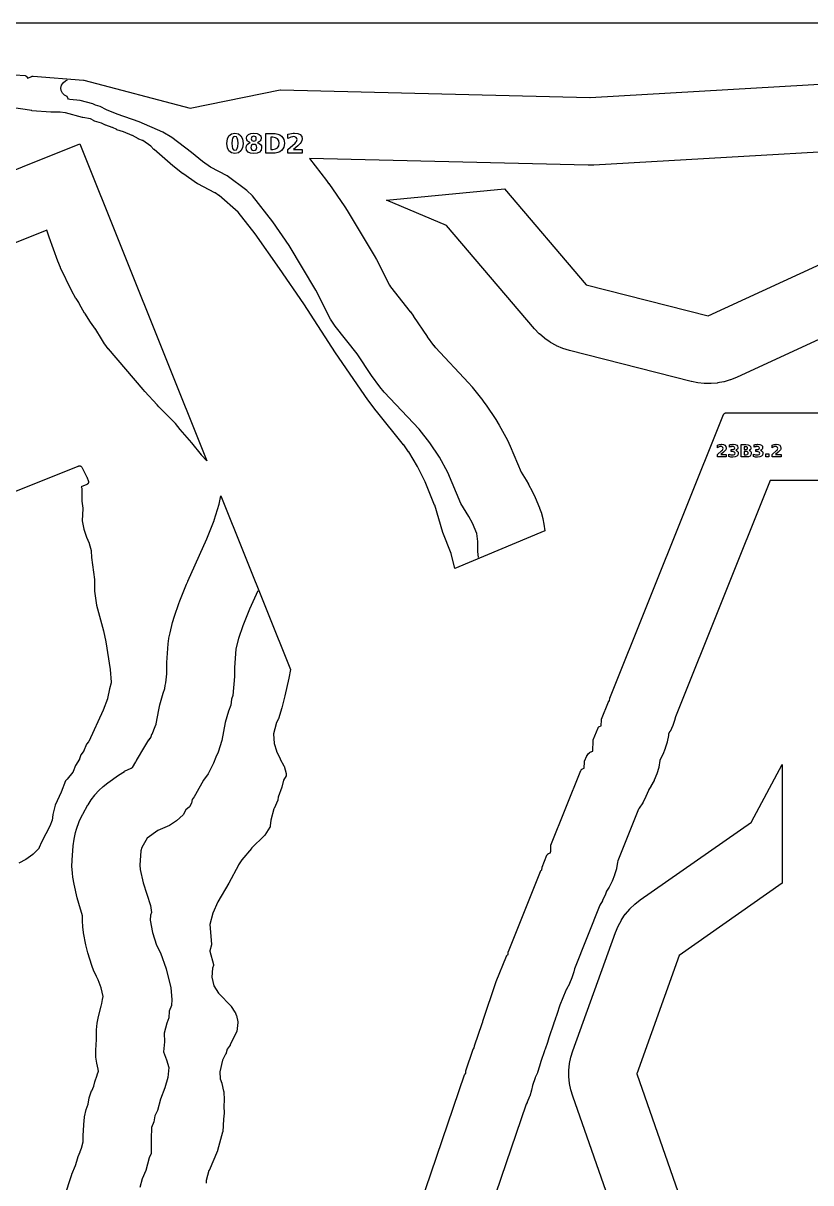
# Model space of a CAD drawing. Header units: millimetres. Extents: x 0 to 841, y 0 to 594.
# Drawn here: x 232.5 to 464.9, y 251.7 to 594 of the extents above; entities that cross this region are included whole.
import ezdxf

# ---------------------------------------------------------------- set-up
doc = ezdxf.new("R2010")
doc.units = ezdxf.units.MM
for name, color, linetype in [('CUT', 1, 'Continuous'), ('ENGRAVE', 5, 'Continuous'), ('SHEET_EDGE_DO_NOT_CUT', 8, 'Continuous')]:
    doc.layers.add(name, color=color, linetype=linetype)

msp = doc.modelspace()

# ---------------------------------------------------------------- linework, layer by layer
at = {"layer": 'CUT'}
for points in [[(229.95, 578.8), (233, 578.54), (233.05, 578.53), (233.09, 578.52), (233.14, 578.51), (233.18, 578.49), (233.22, 578.47), (233.34, 578.39), (233.38, 578.37), (233.42, 578.34), (233.45, 578.3), (233.48, 578.26), (233.51, 578.22), (233.75, 577.82), (233.76, 577.81), (233.77, 577.81), (234.98, 578.31), (235.03, 578.33), (235.07, 578.34), (235.12, 578.34), (235.28, 578.36), (235.33, 578.36), (235.38, 578.36), (250.22, 577.17), (250.27, 577.16), (250.31, 577.15), (281.73, 568.88), (281.75, 568.88), (281.76, 568.88), (308.25, 574.3), (308.31, 574.31), (308.37, 574.31), (399.73, 572.07), (399.75, 572.07), (519.96, 579.04)], [(516.67, 558.81), (400.9, 552.11), (400.88, 552.11), (399.26, 552.08), (399.24, 552.08), (316.95, 554.09), (316.94, 554.09), (316.94, 554.08), (321.96, 547.61), (321.96, 547.6), (322.6, 546.73), (322.61, 546.72), (327.4, 539.78), (327.41, 539.77), (328.11, 538.69), (328.11, 538.67), (336.02, 525.47), (336.03, 525.46), (336.69, 524.26), (336.7, 524.24), (340.54, 516.68), (340.55, 516.66), (340.83, 516.22), (340.85, 516.2), (346.71, 508.81), (346.72, 508.79), (347.67, 507.49), (347.68, 507.47), (351.68, 501.48), (351.69, 501.47), (353.59, 498.87), (353.6, 498.86), (354.08, 498.25), (354.1, 498.24), (363.86, 487.85), (363.87, 487.84), (364.92, 486.63), (364.93, 486.61), (368.14, 482.59), (368.15, 482.57), (369.13, 481.23), (369.14, 481.22), (371.96, 477), (371.97, 476.98), (372.94, 475.37), (372.96, 475.35), (375.35, 470.92), (375.36, 470.9), (376.18, 469.16), (376.19, 469.14), (379.41, 461.48), (379.41, 461.47), (379.42, 461.46), (380.9, 459.1), (380.91, 459.08), (381.6, 457.91), (381.61, 457.89), (382.67, 455.9), (382.69, 455.88), (383.58, 453.98), (383.59, 453.96), (384.83, 450.91), (384.84, 450.89), (385.39, 449.36), (385.4, 449.32), (385.82, 447.76), (385.83, 447.72), (386.12, 446.12), (386.12, 446.1), (386.39, 444.15), (359.8, 433.1), (358.73, 437.43), (358.73, 437.43), (358.72, 437.47), (356.29, 443.68), (356.27, 443.72), (353.9, 451.72), (353.89, 451.75), (351.11, 458.65), (351.1, 458.67), (348.82, 463.15), (348.81, 463.16), (346.22, 467.45), (346.21, 467.47), (344.75, 469.55), (344.74, 469.56), (336.68, 479.53), (336.67, 479.54), (334.19, 482.82), (334.18, 482.84), (324.65, 496.71), (324.64, 496.73), (315.3, 511.15), (315.3, 511.16), (308.13, 521.59), (308.13, 521.59), (300.88, 531.81), (300.88, 531.82), (295.87, 538.2), (295.86, 538.2), (295.85, 538.21), (290.25, 543.14), (290.25, 543.14), (290.24, 543.15), (289.08, 543.9), (289.06, 543.91), (283.99, 546.55), (283.94, 546.59), (279.54, 549.64), (279.51, 549.66), (276.65, 551.92), (276.64, 551.94), (271.06, 556.73), (271.02, 556.76), (270.14, 557.67), (270.13, 557.68), (270.13, 557.69), (267.72, 559.37), (267.71, 559.38), (267.7, 559.38), (266.56, 559.78), (266.52, 559.8), (266.48, 559.82), (264.68, 560.83), (264.65, 560.84), (262.04, 561.92), (262.02, 561.92), (260.11, 562.56), (260.05, 562.59), (258.78, 563.23), (258.77, 563.23), (258.76, 563.23), (256.81, 563.87), (256.76, 563.89), (255.57, 564.45), (255.53, 564.46), (253.47, 565.1), (253.42, 565.12), (253.37, 565.14), (252.32, 565.73), (252.31, 565.74), (252.3, 565.74), (250.03, 566.19), (249.99, 566.2), (244.91, 567.56), (244.88, 567.57), (243.35, 567.78), (243.34, 567.78), (243.33, 567.78), (240.64, 567.74), (240.59, 567.74), (235.04, 568.18), (235.01, 568.19), (228.36, 569.19)], [(11.15, 462.98), (249.15, 558.37), (286.64, 464.82), (285.1, 466.54), (285.08, 466.56), (282.22, 470.17), (282.21, 470.18), (279.46, 473.28), (279.45, 473.29), (278.79, 474.08), (278.78, 474.09), (277.41, 475.8), (277.4, 475.82), (272.47, 480.8), (272.46, 480.81), (271.96, 481.34), (271.95, 481.35), (268.34, 485.28), (268.33, 485.29), (267.84, 485.84), (267.83, 485.85), (257.59, 497.9), (257.57, 497.91), (256.5, 499.3), (256.48, 499.33), (255.53, 500.81), (255.52, 500.82), (253.9, 503.61), (253.89, 503.62), (253.88, 503.63), (253.86, 503.66), (253.84, 503.68), (252.3, 505.74), (252.28, 505.77), (250.6, 508.37), (250.58, 508.39), (249.57, 510.15), (249.55, 510.17), (248.87, 511.5), (248.86, 511.52), (248.04, 512.76), (248.03, 512.78), (246.71, 515.09), (246.7, 515.12), (243.46, 521.82), (243.45, 521.85), (242.65, 523.75), (242.64, 523.78), (240.1, 530.85), (240.09, 530.87), (239.63, 532.32), (239.63, 532.34), (239.47, 532.93), (239.46, 532.94), (239.45, 532.93), (30.66, 449.25)], [(493.03, 512.52), (442.98, 489.45), (442.95, 489.44), (441.18, 488.73), (441.14, 488.71), (439.32, 488.17), (439.27, 488.16), (437.4, 487.81), (437.36, 487.8), (435.46, 487.63), (435.42, 487.63), (433.52, 487.64), (433.47, 487.64), (431.58, 487.84), (431.53, 487.84), (429.66, 488.23), (429.64, 488.23), (393.68, 497.41), (393.66, 497.41), (391.73, 498.01), (391.69, 498.03), (389.85, 498.81), (389.8, 498.83), (388.06, 499.8), (388.01, 499.83), (386.37, 500.97), (386.33, 501), (384.82, 502.31), (384.78, 502.34), (383.4, 503.8), (383.38, 503.82), (357.4, 534.3), (357.39, 534.31), (357.38, 534.31), (339.65, 541.75), (374.5, 545.07), (398.6, 516.8), (398.6, 516.8), (398.61, 516.79), (398.62, 516.79), (434.58, 507.61), (434.59, 507.61), (434.6, 507.61), (488.92, 532.65)], [(321.67, 163.01), (362.72, 283.6), (362.73, 283.64), (362.75, 283.68), (362.78, 283.72), (362.8, 283.75), (363.06, 284.07), (363.07, 284.08), (363.07, 284.1), (363.11, 284.7), (363.12, 284.75), (363.13, 284.79), (363.14, 284.83), (365.3, 291.17), (365.31, 291.22), (365.34, 291.26), (365.36, 291.3), (365.55, 291.58), (365.56, 291.59), (365.56, 291.6), (365.6, 292.03), (365.61, 292.09), (365.63, 292.15), (367.89, 298.78), (367.91, 298.83), (367.93, 298.87), (368.05, 299.08), (368.06, 299.09), (368.06, 299.11), (368.09, 299.36), (368.1, 299.41), (368.12, 299.46), (372.08, 311.11), (372.09, 311.13), (375.1, 318.63), (375.12, 318.67), (375.14, 318.71), (375.22, 318.83), (375.25, 318.87), (375.28, 318.91), (375.32, 318.95), (375.36, 318.98), (375.54, 319.09), (375.55, 319.1), (375.55, 319.11), (375.61, 319.85), (375.62, 319.9), (375.63, 319.95), (375.65, 320), (385.12, 343.65), (385.15, 343.69), (385.17, 343.73), (385.25, 343.85), (385.28, 343.89), (385.31, 343.93), (385.35, 343.97), (385.39, 344), (385.56, 344.11), (385.57, 344.11), (385.57, 344.13), (385.61, 344.79), (385.62, 344.84), (385.63, 344.89), (385.65, 344.94), (387.04, 348.43), (387.06, 348.47), (387.09, 348.52), (387.12, 348.56), (387.28, 348.75), (387.31, 348.79), (387.35, 348.82), (387.4, 348.85), (387.44, 348.88), (387.49, 348.9), (388.03, 349.11), (388.04, 349.11), (388.05, 349.12), (388.12, 349.41), (388.13, 349.42), (388.13, 349.43), (388.18, 351.19), (388.18, 351.23), (388.19, 351.27), (388.2, 351.32), (388.22, 351.36), (397.07, 373.45), (397.09, 373.5), (397.12, 373.55), (397.16, 373.59), (397.33, 373.8), (397.37, 373.83), (397.4, 373.87), (397.45, 373.9), (397.49, 373.92), (397.54, 373.94), (398.04, 374.12), (398.05, 374.13), (398.05, 374.14), (398.12, 375.97), (398.13, 376.03), (398.14, 376.08), (398.16, 376.14), (398.8, 377.77), (398.82, 377.81), (398.84, 377.84), (398.86, 377.88), (399.17, 378.31), (399.21, 378.35), (399.24, 378.39), (399.55, 378.66), (399.59, 378.7), (399.63, 378.72), (399.98, 378.93), (400.03, 378.95), (400.07, 378.97), (400.51, 379.12), (400.52, 379.12), (400.53, 379.13), (400.64, 382.27), (400.64, 382.31), (400.65, 382.35), (400.66, 382.4), (400.67, 382.44), (402.12, 386.03), (402.13, 386.07), (402.16, 386.11), (402.18, 386.15), (402.21, 386.18), (402.33, 386.31), (402.36, 386.34), (402.4, 386.37), (402.44, 386.4), (402.48, 386.42), (402.52, 386.44), (403.01, 386.62), (403.02, 386.63), (403.02, 386.64), (403.11, 388.43), (403.11, 388.49), (403.12, 388.54), (403.14, 388.6), (405.18, 393.69), (405.21, 393.74), (405.23, 393.79), (405.26, 393.83), (405.51, 394.12), (405.52, 394.13), (405.52, 394.14), (405.57, 394.61), (405.58, 394.65), (405.59, 394.7), (405.6, 394.74), (439.17, 478.48), (439.19, 478.53), (439.21, 478.57), (439.29, 478.69), (439.32, 478.73), (439.36, 478.77), (439.39, 478.8), (439.43, 478.83), (439.51, 478.88), (439.55, 478.91), (439.6, 478.93), (439.64, 478.95), (439.69, 478.96), (439.83, 478.99), (439.88, 479), (439.93, 479), (696.34, 479)], [(41.14, 380.09), (248.72, 463.29), (248.77, 463.3), (248.81, 463.31), (248.85, 463.32), (248.89, 463.32), (249.13, 463.33), (249.18, 463.33), (249.23, 463.33), (249.28, 463.31), (249.33, 463.3), (249.37, 463.28), (249.41, 463.26), (249.45, 463.23), (249.62, 463.1), (249.67, 463.06), (249.7, 463.02), (249.74, 462.98), (249.77, 462.93), (251.17, 460.21), (251.2, 460.15), (251.69, 458.74), (251.7, 458.7), (251.71, 458.65), (251.72, 458.6), (251.72, 458.56), (251.71, 458.51), (251.7, 458.4), (251.69, 458.35), (251.68, 458.31), (251.66, 458.26), (251.64, 458.22), (251.62, 458.18), (251.59, 458.15), (251.48, 458.01), (251.44, 457.97), (251.41, 457.94), (251.37, 457.91), (251.32, 457.88), (251.28, 457.86), (249.61, 457.18), (249.6, 457.17), (249.6, 457.16), (249.72, 456.72), (249.73, 456.66), (249.73, 456.6), (249.78, 452.95), (249.79, 452.91), (250.08, 450.9), (250.09, 450.85), (250.09, 450.8), (249.88, 447.11), (249.88, 447.1), (249.88, 447.09), (250.38, 444.66), (250.39, 444.63), (251.15, 442.31), (251.16, 442.29), (251.94, 440.48), (251.95, 440.44), (251.96, 440.4), (252.5, 438.33), (252.51, 438.28), (252.51, 438.23), (252.59, 436.32), (252.6, 436.29), (253.47, 429.83), (253.48, 429.77), (253.49, 426.37), (253.49, 426.34), (253.75, 424.29), (253.75, 424.28), (254.09, 422.22), (254.09, 422.19), (256.2, 414.67), (256.2, 414.63), (256.86, 411.42), (256.86, 411.4), (258.12, 403.24), (258.12, 403.2), (258.42, 399.51), (258.43, 399.47), (258.42, 399.42), (258.42, 399.38), (258.41, 399.33), (257.89, 397.52), (257.89, 397.5), (257.35, 394.66), (257.34, 394.62), (257.32, 394.57), (256.05, 391.22), (256.03, 391.19), (251.79, 381.99), (251.77, 381.94), (251.73, 381.89), (251.18, 381.18), (251.18, 381.17), (251.17, 381.16), (250.24, 379.02), (250.22, 378.98), (250.2, 378.95), (250.18, 378.91), (249.5, 378.05), (249.5, 378.04), (249.49, 378.03), (249.07, 376.85), (249.05, 376.81), (249.03, 376.76), (247.88, 374.9), (247.88, 374.89), (247.87, 374.88), (247.18, 373.09), (247.16, 373.04), (247.13, 373), (247.11, 372.96), (245.46, 370.83), (245.43, 370.8), (245.4, 370.77), (245.37, 370.75), (244.93, 370.4), (244.92, 370.39), (244.91, 370.38), (243.65, 367.08), (243.64, 367.05), (241.91, 363.17), (241.9, 363.16), (241.9, 363.15), (241.22, 360.47), (241.21, 360.45), (240.96, 358.68), (240.95, 358.63), (240.93, 358.57), (240.42, 357.23), (240.39, 357.18), (237.84, 352.3), (237.83, 352.28), (237.18, 350.66), (237.16, 350.61), (237.14, 350.57), (237.03, 350.4), (237, 350.36), (236.96, 350.32), (235.36, 348.72), (235.33, 348.69), (235.3, 348.67), (233.27, 347.21), (233.22, 347.18), (231.12, 346.06)], [(696.34, 459), (452.92, 459), (452.91, 459), (452.9, 458.99), (424.95, 389.25), (424.95, 389.24), (424.94, 389.23), (424.78, 388.56), (424.77, 388.51), (424.16, 386.73), (424.14, 386.68), (423.36, 384.97), (423.34, 384.92), (422.94, 384.22), (422.92, 384.19), (422.91, 384.16), (422.91, 384.15), (422.9, 384.14), (422.87, 383.8), (422.87, 383.75), (422.51, 381.88), (422.5, 381.83), (421.95, 380), (421.94, 379.95), (421.22, 378.18), (421.2, 378.14), (420.42, 376.65), (420.41, 376.64), (420.41, 376.63), (420.39, 376.41), (420.39, 376.36), (420.02, 374.41), (420.01, 374.36), (419.44, 372.45), (419.42, 372.4), (418.67, 370.56), (418.65, 370.52), (417.71, 368.76), (417.68, 368.72), (417.09, 367.86), (417.09, 367.84), (417.08, 367.83), (417, 367.56), (416.99, 367.51), (416.26, 365.71), (416.24, 365.67), (415.34, 363.95), (415.31, 363.9), (414.24, 362.28), (414.21, 362.24), (414.04, 362.03), (414.04, 362.02), (414.03, 362.01), (407.93, 346.8), (407.93, 346.78), (407.93, 346.77), (407.9, 346.4), (407.89, 346.35), (407.54, 344.47), (407.53, 344.43), (407, 342.59), (406.98, 342.54), (406.27, 340.77), (406.25, 340.73), (405.37, 339.03), (405.35, 338.99), (404.58, 337.81), (404.58, 337.8), (404.57, 337.79), (404.3, 336.94), (404.28, 336.89), (403.46, 335.05), (403.44, 335.01), (402.68, 333.67), (402.66, 333.64), (395.14, 314.87), (395.13, 314.86), (395.13, 314.85), (394.96, 314.04), (394.95, 313.99), (394.41, 312.25), (394.39, 312.2), (393.69, 310.52), (393.67, 310.48), (392.81, 308.86), (392.78, 308.82), (392.61, 308.56), (392.6, 308.55), (392.6, 308.54), (390.85, 304.17), (390.85, 304.16), (389.91, 301.42), (389.91, 301.41), (389.5, 300), (389.48, 299.96), (389.06, 298.91), (389.05, 298.9), (387.56, 294.51), (387.55, 294.49), (387.22, 293.17), (387.2, 293.11), (386.49, 291.19), (386.47, 291.14), (386.28, 290.75), (386.27, 290.72), (385.18, 287.53), (385.18, 287.5), (384.88, 286.18), (384.86, 286.13), (384.23, 284.25), (384.21, 284.2), (383.56, 282.77), (383.55, 282.74), (382.78, 280.46), (382.77, 280.43), (382.5, 279.11), (382.49, 279.07), (381.94, 277.28), (381.92, 277.24), (381.21, 275.51), (381.19, 275.47), (380.89, 274.92), (380.89, 274.91), (380.88, 274.9), (340.6, 156.56)], [(245.25, 249.32), (246.17, 252.37), (246.18, 252.39), (246.83, 254.23), (246.84, 254.25), (247.89, 256.8), (247.9, 256.83), (248.24, 258.09), (248.24, 258.11), (248.68, 259.51), (248.69, 259.55), (249.23, 260.92), (249.24, 260.93), (249.68, 261.95), (249.69, 261.96), (249.69, 261.96), (250.19, 263.84), (250.19, 263.85), (250.19, 263.86), (250.18, 264.57), (250.18, 264.58), (250.2, 265.55), (250.2, 265.56), (250.34, 268.88), (250.34, 268.91), (250.56, 271.12), (250.57, 271.17), (251.03, 273.33), (251.04, 273.38), (251.58, 274.97), (251.58, 275), (251.95, 276.73), (251.97, 276.79), (252.65, 278.85), (252.67, 278.9), (253.3, 280.25), (253.3, 280.26), (253.3, 280.27), (253.63, 281.49), (253.63, 281.52), (254.28, 283.53), (254.29, 283.56), (254.72, 284.67), (254.72, 284.69), (254.72, 284.7), (254.57, 285.18), (254.55, 285.23), (254.16, 287), (254.15, 287.04), (253.93, 288.85), (253.92, 288.89), (253.87, 290.71), (253.87, 290.76), (253.98, 292.58), (253.98, 292.6), (254.12, 293.89), (254.12, 293.9), (254.12, 293.91), (254.07, 294.84), (254.07, 294.86), (254.07, 296.84), (254.07, 296.89), (254.27, 298.85), (254.28, 298.9), (254.67, 300.84), (254.68, 300.87), (255.44, 303.83), (255.44, 303.85), (255.69, 304.66), (255.7, 304.67), (255.7, 304.68), (255.84, 305.82), (255.85, 305.87), (256.03, 306.68), (256.04, 306.7), (256.03, 306.71), (255.43, 309.29), (255.43, 309.31), (254.61, 311.62), (254.59, 311.65), (254.06, 312.66), (254.05, 312.68), (253.34, 314.21), (253.32, 314.25), (252.74, 315.84), (252.73, 315.86), (251.55, 319.57), (251.54, 319.6), (250.95, 321.94), (250.94, 321.97), (250.27, 325.54), (250.27, 325.57), (250.03, 327.27), (250.02, 327.31), (249.93, 329.02), (249.93, 329.06), (249.98, 330.55), (249.98, 330.56), (249.97, 330.58), (248.83, 334.14), (248.83, 334.16), (248.37, 335.87), (248.36, 335.89), (247.47, 339.88), (247.46, 339.91), (247.12, 341.94), (247.12, 341.97), (246.98, 343.17), (246.98, 343.19), (246.85, 345.05), (246.85, 345.1), (246.9, 346.96), (246.9, 346.99), (247.22, 351.18), (247.22, 351.2), (247.46, 353.15), (247.47, 353.19), (247.91, 355.1), (247.91, 355.13), (248.2, 356.13), (248.2, 356.15), (248.97, 358.35), (248.99, 358.4), (250, 360.49), (250.02, 360.52), (251.56, 363.27), (251.58, 363.29), (252.49, 364.77), (252.52, 364.8), (253.55, 366.18), (253.58, 366.21), (254.73, 367.5), (254.76, 367.53), (256.02, 368.7), (256.06, 368.73), (257.42, 369.8), (257.44, 369.81), (260.57, 372.03), (260.59, 372.04), (262.36, 373.16), (262.4, 373.19), (264.27, 374.11), (264.3, 374.12), (264.66, 374.27), (264.67, 374.28), (264.68, 374.29), (265.69, 375.97), (265.71, 376.01), (265.83, 376.17), (265.84, 376.18), (265.84, 376.19), (265.91, 376.32), (265.92, 376.35), (268.31, 380.5), (268.32, 380.52), (269.58, 382.45), (269.6, 382.48), (269.97, 382.97), (269.97, 382.98), (269.98, 382.99), (270.19, 383.42), (270.2, 383.45), (270.46, 384.17), (270.48, 384.2), (271.42, 386.37), (271.43, 386.39), (271.66, 387.14), (271.67, 387.17), (272.47, 391.36), (272.48, 391.38), (272.81, 392.82), (272.82, 392.84), (273.74, 396.22), (273.75, 396.25), (274.21, 397.62), (274.22, 397.63), (274.22, 397.64), (274.35, 398.5), (274.36, 398.54), (274.56, 399.29), (274.56, 399.3), (274.56, 399.31), (274.82, 401.92), (274.83, 401.95), (274.8, 403.3), (274.8, 403.32), (274.85, 405.27), (274.85, 405.29), (275.28, 410.82), (275.28, 410.84), (275.46, 412.43), (275.47, 412.47), (275.79, 414.04), (275.79, 414.06), (276.54, 417.13), (276.55, 417.16), (277.08, 418.95), (277.09, 418.97), (278.38, 422.69), (278.38, 422.7), (278.7, 423.54), (278.7, 423.55), (280.66, 428.45), (280.66, 428.46), (281, 429.26), (281, 429.27), (286.64, 441.79), (286.64, 441.8), (288.85, 447.26), (288.86, 447.28), (290.33, 451.99), (290.34, 452.03), (290.78, 454.49), (311.32, 403.26), (310.87, 400.69), (310.87, 400.66), (309.69, 395.43), (309.68, 395.42), (308.8, 391.96), (308.8, 391.93), (307.76, 388.66), (307.74, 388.6), (307.11, 387.26), (307.11, 387.25), (307.11, 387.24), (306.32, 384.25), (306.32, 384.24), (306.32, 384.23), (306.48, 381.42), (306.49, 381.41), (306.49, 381.4), (307.2, 379.19), (307.21, 379.16), (308.27, 376.83), (308.28, 376.81), (309.42, 374.77), (309.45, 374.72), (309.47, 374.66), (310.07, 372.5), (310.09, 372.45), (310.09, 372.4), (310.09, 372.36), (310.09, 372.1), (310.09, 372.05), (310.08, 372), (310.07, 371.95), (310.05, 371.9), (310.02, 371.86), (309.31, 370.61), (309.3, 370.6), (309.3, 370.59), (308.82, 368.53), (308.8, 368.47), (307.72, 365.55), (307.71, 365.54), (307.71, 365.53), (307.59, 364.76), (307.58, 364.72), (307.57, 364.68), (307.56, 364.64), (306.48, 362.19), (306.46, 362.16), (305.5, 358.79), (305.5, 358.77), (305.5, 358.76), (305.39, 357.08), (305.39, 357.03), (305.38, 356.98), (305.33, 356.8), (305.31, 356.75), (305.29, 356.71), (305.27, 356.66), (303.74, 354.31), (303.71, 354.27), (303.67, 354.23), (299.84, 350.47), (299.82, 350.45), (297.02, 347.05), (297.01, 347.03), (296.02, 345.56), (296.01, 345.53), (293.19, 340.19), (293.17, 340.16), (289.88, 334.68), (289.86, 334.65), (288.45, 331.32), (288.44, 331.29), (287.51, 328.02), (287.51, 328.01), (287.51, 328), (288.04, 322.17), (288.04, 322.13), (288.04, 322.08), (288.04, 322.04), (288.03, 321.99), (287.52, 320.16), (287.52, 320.14), (287.52, 320.13), (288.6, 316.19), (288.61, 316.15), (288.61, 316.1), (288.61, 316.06), (288.61, 316.01), (288.6, 315.97), (288.59, 315.92), (288.36, 315.1), (288.36, 315.09), (288.35, 315.08), (288.17, 312.42), (288.17, 312.41), (288.17, 312.39), (288.7, 309.86), (288.7, 309.84), (288.71, 309.83), (290.14, 307.67), (290.15, 307.66), (290.15, 307.65), (293.79, 303.84), (293.81, 303.81), (293.84, 303.78), (294.94, 302.15), (294.97, 302.11), (294.99, 302.07), (295.35, 301.19), (295.37, 301.15), (295.38, 301.1), (295.76, 299.25), (295.76, 299.2), (295.77, 299.15), (295.76, 299.1), (295.48, 296.44), (295.47, 296.39), (295.46, 296.35), (295.44, 296.31), (295.43, 296.27), (293.57, 292.46), (293.55, 292.41), (293.52, 292.38), (292.66, 291.21), (292.65, 291.2), (292.65, 291.19), (292.22, 289.75), (292.2, 289.7), (292.18, 289.66), (291.29, 287.95), (291.28, 287.94), (291.28, 287.94), (290.45, 284.49), (290.45, 284.48), (290.45, 284.46), (290.63, 282.47), (290.63, 282.46), (290.63, 282.45), (291.09, 281.16), (291.11, 281.09), (291.61, 278.78), (291.62, 278.71), (291.8, 276.16), (291.8, 276.09), (291.68, 274.31), (291.68, 274.27), (291.81, 272.39), (291.82, 272.33), (291.81, 272.28), (291.55, 270.52), (291.54, 270.5), (291.33, 266.83), (291.33, 266.77), (291.31, 266.72), (289.81, 261.23), (289.79, 261.16), (287.31, 255.41), (287.29, 255.38), (286.47, 252.42), (286.47, 252.41), (286.47, 252.39), (286.42, 251.6)], [(412.86, 225.27), (394.63, 277.28), (394.63, 277.31), (394.08, 279.14), (394.07, 279.19), (393.71, 281.05), (393.7, 281.1), (393.53, 282.99), (393.52, 283.04), (393.53, 284.93), (393.53, 284.98), (393.73, 286.87), (393.73, 286.92), (394.11, 288.78), (394.12, 288.83), (394.68, 290.66), (394.68, 290.68), (407.23, 325.6), (407.24, 325.63), (408.01, 327.48), (408.03, 327.53), (408.99, 329.28), (409.02, 329.33), (410.14, 330.98), (410.18, 331.02), (411.47, 332.54), (411.5, 332.58), (412.95, 333.96), (412.98, 333.99), (414.57, 335.23), (414.59, 335.25), (447.39, 358.22), (447.4, 358.23), (447.41, 358.24), (456.49, 375.19), (456.49, 340.18), (426.06, 318.87), (426.06, 318.87), (426.05, 318.86), (426.05, 318.85), (413.51, 283.92), (413.5, 283.91), (413.51, 283.9), (433.28, 227.45)]]:
    msp.add_lwpolyline(points, dxfattribs=at)
at = {"layer": 'ENGRAVE'}
for points in [[(366.81, 436.34), (366.66, 438.04), (366.64, 440.98), (366.31, 443.36), (365.06, 446.43), (363.98, 448.44), (361.61, 452.21), (357.75, 461.42), (355.34, 465.87), (352.51, 470.11), (349.29, 474.15), (338.99, 485.1), (337.72, 486.68), (335.28, 490.02), (331.04, 496.38), (324.57, 504.54), (323.19, 506.68), (318.86, 515.19), (310.95, 528.41), (306.15, 535.36), (300.16, 543.09), (298.48, 544.6), (292.67, 548.98), (287.69, 551.49), (285.34, 553.14), (282.1, 555.85), (276.28, 560.22), (273.63, 561.82), (266.72, 564.87), (260.21, 567.11), (257, 568.44), (255.18, 569.38), (253.77, 569.83), (253, 570.24), (249.26, 571.23), (246.21, 571.47), (245.86, 571.59), (245.61, 571.86), (245.46, 572.32), (244.65, 572.74), (244.03, 573.38), (243.7, 574.11), (243.61, 574.83), (243.8, 575.7), (244.32, 576.51), (244.9, 576.95), (245.57, 577.24)], [(301.68, 426.48), (299.23, 421.05), (297.27, 416.13), (295.97, 412.4), (295.22, 409.3), (294.79, 403.75), (294.85, 401.14), (294.28, 395.58), (293.94, 394.48), (293.75, 392.71), (293.04, 390.99), (292.11, 387.58), (291.09, 382.28), (290.03, 378.85), (289.28, 377.39), (288.62, 375.56), (287.09, 372.49), (285.66, 370.56), (283.26, 366.38), (282.96, 365.63), (282.31, 364.85), (282.12, 363.77), (281.49, 362.66), (280.48, 361.78), (279.67, 360.38), (277.73, 358.6), (275.6, 357.2), (272.16, 355.73), (269.01, 353.49), (267.45, 350.71), (267.16, 349.69), (266.84, 345.48), (266.99, 344.25), (267.88, 340.24), (270.01, 333.57), (270.3, 331.56), (270.04, 330.76), (269.93, 329.25), (270.6, 325.65), (271.79, 321.92), (272.98, 319.64), (274.65, 314.94), (275.98, 309.24), (276.28, 305.85), (276.19, 304.06), (275.54, 302.37), (275.39, 300.47), (274.81, 298.87), (274.05, 295.89), (274.18, 293.34), (273.86, 290.43), (274.75, 288.06), (275.39, 285.73), (275.11, 282.85), (274.27, 279.79), (272.97, 276.39), (272.09, 273.08), (271.26, 271.51), (270.98, 269.71), (270.32, 268.07), (270.18, 264.73), (270.22, 260.38), (269.62, 259.1), (268.62, 255.34), (267.55, 252.89), (266.87, 250.37)]]:
    msp.add_lwpolyline(points, dxfattribs=at)
for points in [[(297.36, 558.54), (297.2, 557.26), (296.73, 556.3), (295.98, 555.71), (294.96, 555.51), (293.94, 555.71), (293.18, 556.3), (292.71, 557.26), (292.56, 558.54), (292.71, 559.83), (293.18, 560.78), (293.94, 561.37), (294.96, 561.57), (295.98, 561.37), (296.73, 560.78), (297.2, 559.83), (297.36, 558.54)], [(299.43, 558.73), (298.96, 558.94), (298.63, 559.23), (298.43, 559.6), (298.36, 560.05), (298.5, 560.7), (298.91, 561.18), (299.59, 561.47), (300.53, 561.57), (301.46, 561.47), (302.14, 561.18), (302.55, 560.71), (302.69, 560.05), (302.62, 559.6), (302.42, 559.23), (302.08, 558.94), (301.61, 558.73), (302.13, 558.52), (302.51, 558.2), (302.74, 557.78), (302.81, 557.27), (302.67, 556.51), (302.24, 555.96), (301.52, 555.63), (300.53, 555.51), (299.53, 555.63), (298.81, 555.96), (298.38, 556.51), (298.23, 557.27), (298.31, 557.78), (298.53, 558.2), (298.91, 558.52), (299.43, 558.73)], [(304.04, 561.46), (305.63, 561.46), (306.79, 561.41), (307.61, 561.27), (308.21, 561.02), (308.72, 560.63), (309.08, 560.2), (309.33, 559.72), (309.48, 559.17), (309.53, 558.55), (309.48, 557.93), (309.33, 557.37), (309.08, 556.89), (308.72, 556.46), (308.21, 556.07), (307.6, 555.82), (306.78, 555.68), (305.63, 555.63), (304.04, 555.63), (304.04, 561.46)], [(312.25, 556.73), (314.82, 556.73), (314.82, 555.63), (310.58, 555.63), (310.58, 556.73), (312.71, 558.61), (312.96, 558.87), (313.13, 559.12), (313.24, 559.37), (313.27, 559.63), (313.2, 560), (312.99, 560.29), (312.67, 560.48), (312.26, 560.54), (311.89, 560.5), (311.49, 560.39), (311.06, 560.2), (310.6, 559.94), (310.6, 561.22), (311.1, 561.37), (311.6, 561.48), (312.09, 561.54), (312.57, 561.57), (313.5, 561.45), (314.2, 561.1), (314.64, 560.55), (314.78, 559.82), (314.72, 559.36), (314.54, 558.93), (314.15, 558.45), (313.5, 557.83), (312.25, 556.73)], [(295.86, 558.55), (295.8, 559.48), (295.65, 560.09), (295.38, 560.43), (294.96, 560.54), (294.55, 560.43), (294.27, 560.09), (294.11, 559.48), (294.06, 558.55), (294.11, 557.61), (294.27, 556.99), (294.55, 556.65), (294.96, 556.54), (295.37, 556.65), (295.65, 556.99), (295.8, 557.61), (295.86, 558.55)], [(300.53, 558.24), (300.15, 558.18), (299.88, 558.01), (299.71, 557.73), (299.65, 557.35), (299.71, 556.97), (299.88, 556.69), (300.15, 556.52), (300.53, 556.46), (300.9, 556.52), (301.17, 556.69), (301.33, 556.97), (301.39, 557.35), (301.33, 557.73), (301.17, 558.01), (300.9, 558.18), (300.53, 558.24)], [(299.78, 559.9), (299.83, 559.59), (299.97, 559.37), (300.21, 559.23), (300.53, 559.18), (300.84, 559.23), (301.07, 559.37), (301.21, 559.59), (301.26, 559.9), (301.21, 560.21), (301.07, 560.43), (300.84, 560.57), (300.53, 560.62), (300.21, 560.57), (299.97, 560.43), (299.83, 560.21), (299.78, 559.9)], [(305.55, 560.32), (305.55, 556.76), (306.09, 556.76), (306.9, 556.88), (307.49, 557.22), (307.86, 557.78), (307.98, 558.55), (307.86, 559.31), (307.5, 559.87), (306.9, 560.21), (306.09, 560.32), (305.55, 560.32)], [(438.36, 466.68), (439.97, 466.68), (439.97, 465.99), (437.32, 465.99), (437.32, 466.68), (438.65, 467.85), (438.81, 468.01), (438.91, 468.17), (438.98, 468.32), (439, 468.49), (438.96, 468.72), (438.83, 468.9), (438.63, 469.02), (438.37, 469.06), (438.14, 469.03), (437.89, 468.96), (437.62, 468.84), (437.33, 468.68), (437.33, 469.48), (437.65, 469.57), (437.96, 469.64), (438.26, 469.68), (438.56, 469.7), (439.15, 469.63), (439.58, 469.41), (439.85, 469.06), (439.94, 468.61), (439.91, 468.32), (439.79, 468.05), (439.55, 467.75), (439.14, 467.36), (438.36, 466.68)], [(442.73, 467.95), (443.06, 467.82), (443.29, 467.62), (443.44, 467.35), (443.48, 467.02), (443.38, 466.54), (443.07, 466.2), (442.56, 465.99), (441.86, 465.92), (441.58, 465.93), (441.3, 465.96), (441.01, 466.02), (440.74, 466.1), (440.74, 466.82), (441, 466.71), (441.26, 466.62), (441.52, 466.57), (441.77, 466.56), (442.1, 466.59), (442.35, 466.68), (442.49, 466.84), (442.54, 467.06), (442.49, 467.28), (442.34, 467.43), (442.09, 467.53), (441.74, 467.56), (441.36, 467.56), (441.36, 468.17), (441.76, 468.17), (442.07, 468.19), (442.29, 468.28), (442.42, 468.42), (442.46, 468.62), (442.42, 468.8), (442.29, 468.94), (442.09, 469.03), (441.81, 469.06), (441.59, 469.04), (441.36, 469), (441.12, 468.94), (440.89, 468.85), (440.89, 469.54), (441.17, 469.61), (441.45, 469.66), (441.72, 469.69), (441.98, 469.7), (442.6, 469.64), (443.05, 469.46), (443.31, 469.17), (443.4, 468.76), (443.36, 468.47), (443.23, 468.24), (443.02, 468.07), (442.73, 467.95)], [(446.71, 467.94), (446.98, 467.81), (447.18, 467.61), (447.3, 467.35), (447.34, 467.03), (447.25, 466.57), (446.99, 466.25), (446.54, 466.05), (445.9, 465.99), (444.34, 465.99), (444.34, 469.63), (445.75, 469.63), (446.41, 469.57), (446.85, 469.4), (447.11, 469.1), (447.19, 468.67), (447.16, 468.42), (447.07, 468.21), (446.92, 468.05), (446.71, 467.94)], [(445.8, 468.22), (446, 468.24), (446.14, 468.32), (446.22, 468.44), (446.25, 468.61), (446.22, 468.77), (446.14, 468.89), (446, 468.97), (445.8, 468.99), (445.28, 468.99), (445.28, 468.22), (445.8, 468.22)], [(450.02, 467.95), (450.35, 467.82), (450.58, 467.62), (450.73, 467.35), (450.77, 467.02), (450.67, 466.54), (450.36, 466.2), (449.85, 465.99), (449.15, 465.92), (448.87, 465.93), (448.59, 465.96), (448.3, 466.02), (448.03, 466.1), (448.03, 466.82), (448.29, 466.71), (448.55, 466.62), (448.81, 466.57), (449.06, 466.56), (449.39, 466.59), (449.64, 466.68), (449.78, 466.84), (449.83, 467.06), (449.78, 467.28), (449.63, 467.43), (449.38, 467.53), (449.03, 467.56), (448.65, 467.56), (448.65, 468.17), (449.05, 468.17), (449.36, 468.19), (449.58, 468.28), (449.71, 468.42), (449.75, 468.62), (449.71, 468.8), (449.58, 468.94), (449.38, 469.03), (449.1, 469.06), (448.88, 469.04), (448.65, 469), (448.41, 468.94), (448.18, 468.85), (448.18, 469.54), (448.46, 469.61), (448.74, 469.66), (449.01, 469.69), (449.27, 469.7), (449.89, 469.64), (450.34, 469.46), (450.6, 469.17), (450.69, 468.76), (450.65, 468.47), (450.52, 468.24), (450.31, 468.07), (450.02, 467.95)], [(454.51, 466.68), (456.12, 466.68), (456.12, 465.99), (453.47, 465.99), (453.47, 466.68), (454.8, 467.85), (454.95, 468.01), (455.06, 468.17), (455.12, 468.32), (455.15, 468.49), (455.1, 468.72), (454.97, 468.9), (454.77, 469.02), (454.52, 469.06), (454.29, 469.03), (454.04, 468.96), (453.77, 468.84), (453.48, 468.68), (453.48, 469.48), (453.79, 469.57), (454.1, 469.64), (454.41, 469.68), (454.71, 469.7), (455.29, 469.63), (455.73, 469.41), (456, 469.06), (456.09, 468.61), (456.05, 468.32), (455.94, 468.05), (455.7, 467.75), (455.29, 467.36), (454.51, 466.68)], [(445.83, 466.63), (446.08, 466.66), (446.26, 466.75), (446.37, 466.9), (446.4, 467.11), (446.37, 467.31), (446.26, 467.46), (446.08, 467.55), (445.83, 467.58), (445.28, 467.58), (445.28, 466.63), (445.83, 466.63)], [(451.68, 466.93), (452.56, 466.93), (452.56, 465.99), (451.68, 465.99), (451.68, 466.93)]]:
    msp.add_lwpolyline(points, close=True, dxfattribs=at)
at = {"layer": 'SHEET_EDGE_DO_NOT_CUT'}
msp.add_lwpolyline([(0, 0), (841, 0), (841, 594), (0, 594)], close=True, dxfattribs=at)

doc.saveas('drawing.dxf')
